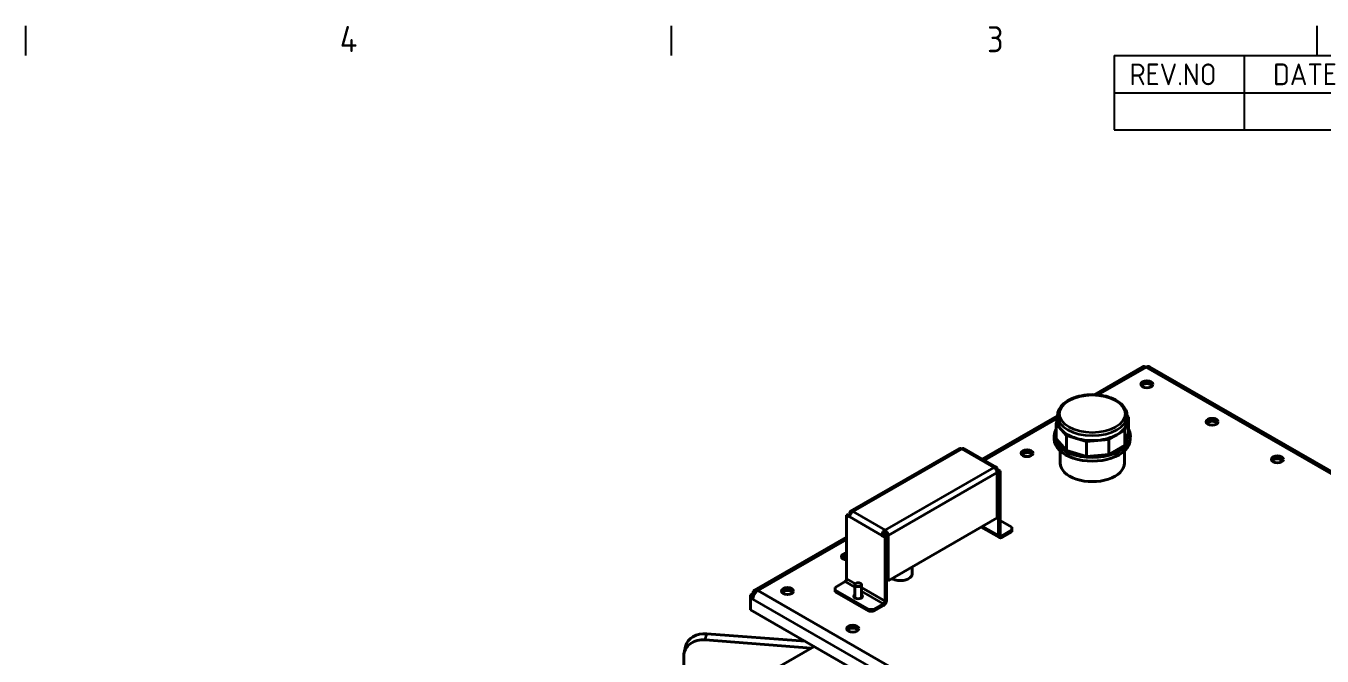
# Model space of a CAD drawing. Header units: millimetres. Extents: x 0 to 4756, y 0 to 3364.
# Drawn here: x 3567 to 4164, y 3007 to 3298 of the extents above; entities that cross this region are included whole.
import ezdxf

# ---------------------------------------------------------------- set-up
doc = ezdxf.new("R2010")
doc.units = ezdxf.units.MM
doc.header["$LTSCALE"] = 4
doc.layers.get('0').update_dxf_attribs({"color": 3, "lineweight": 25})
for name, color, linetype, lineweight in [('가시적인 것(ISO)', 3, 'Continuous', 40), ('가시적인 좁은 것(ISO)', 3, 'Continuous', 35), ('경계(ISO)', 7, 'Continuous', 25), ('기호(ISO)', 5, 'Continuous', 25)]:
    doc.layers.add(name, color=color, linetype=linetype, lineweight=lineweight)
doc.styles.add('ISO ProportionalPSTEK', font='isocp.shx')
doc.styles.add('문자 텍스트_PSTEK_POSCO', font='isocp.shx')

# ---------------------------------------------------------------- blocks, each defined once
blk = doc.blocks.new('경계 Default Border')
at = {"layer": '경계(ISO)'}
for p, q in [((891.75, 821), (891.75, 824.4)), ((966.06, 821), (966.06, 824.4)), ((1040.37, 821), (1040.37, 824.4))]:
    blk.add_line(p, q, dxfattribs=at)
at = {"layer": '경계(ISO)', "color": 2, "char_height": 3, "attachment_point": 7, "style": '문자 텍스트_PSTEK_POSCO'}
for s, insert in [('4', (927.88, 821.4)), ('3', (1002.39, 821.37))]:
    blk.add_mtext(s, dxfattribs=dict(at, insert=insert))
blk = doc.blocks.new('리비전 내역')
at = {"layer": '기호(ISO)'}
for p, q in [((1017, 821), (1169, 821)), ((1017, 821), (1017, 816.72)), ((1032, 821), (1032, 816.72)), ((1017, 816.72), (1169, 816.72)), ((1017, 816.72), (1017, 812.44)), ((1032, 816.72), (1032, 812.44)), ((1017, 812.44), (1169, 812.44))]:
    blk.add_line(p, q, dxfattribs=at)
at = {"layer": '기호(ISO)', "color": 2, "char_height": 2.5, "attachment_point": 7, "style": 'ISO ProportionalPSTEK'}
for s, insert in [('REV.NO', (1018.79, 817.58)), ('DATE', (1035.31, 817.58))]:
    blk.add_mtext(s, dxfattribs=dict(at, insert=insert))

msp = doc.modelspace()

# ---------------------------------------------------------------- linework, layer by layer
at = {"layer": '가시적인 것(ISO)'}
for p, q in [((4081.1677, 3140.5718), (4058.9022, 3127.75)), ((4308.7265, 3011.3686), (4084.3615, 3140.5718)), ((4042.0158, 3118.0258), (4007.3582, 3098.0678)), ((4042.0158, 3116.5397), (4041.3996, 3114.299)), ((4042.0158, 3115.8146), (4042.0158, 3118.1266)), ((4073.8188, 3114.3732), (4074.6321, 3117.3301)), ((4074.0158, 3115.8146), (4074.0158, 3118.1266)), ((4074.6321, 3117.3301), (4074.0158, 3118.0266)), ((4074.6321, 3110.3809), (4074.6321, 3117.3301)), ((4041.3996, 3107.3499), (4041.3996, 3114.299)), ((4041.3996, 3114.299), (4043.7597, 3111.6316)), ((4043.7597, 3111.6316), (4046.1199, 3108.9642)), ((4069.3295, 3109.2994), (4073.0056, 3111.4163)), ((4073.0056, 3111.4163), (4073.8188, 3114.3732)), ((4073.0056, 3104.4672), (4073.0056, 3111.4163)), ((4074.6321, 3110.3809), (4073.0056, 3104.4672)), ((4040.5158, 3107.2303), (4040.5158, 3108.8654)), ((4046.1199, 3102.015), (4041.3996, 3107.3499)), ((4046.1199, 3102.015), (4046.1199, 3108.9642)), ((4046.1199, 3108.9642), (4050.752, 3107.605)), ((4050.752, 3107.605), (4055.3841, 3106.2459)), ((4055.3841, 3106.2459), (4060.5188, 3106.7142)), ((4055.3841, 3099.2967), (4055.3841, 3106.2459)), ((4060.5188, 3106.7142), (4065.6535, 3107.1825)), ((4065.6535, 3107.1825), (4069.3295, 3109.2994)), ((4065.6535, 3100.2334), (4065.6535, 3107.1825)), ((4073.0056, 3104.4672), (4065.6535, 3100.2334)), ((4075.5158, 3107.2303), (4075.5158, 3108.8654)), ((3996.9137, 3102.9329), (3946.7091, 3074.022)), ((4013.7591, 3094.3818), (3998.9098, 3102.9329)), ((4043.2658, 3096.1934), (4043.2658, 3101.8072)), ((4055.3841, 3099.2967), (4046.1199, 3102.015)), ((4065.6535, 3100.2334), (4055.3841, 3099.2967)), ((4072.7658, 3096.1934), (4072.7658, 3101.8072)), ((4013.7629, 3093.2256), (4014.1752, 3093.463)), ((4014.8823, 3092.2414), (4013.9873, 3092.7568)), ((4014.1752, 3093.463), (4015.5894, 3092.6486)), ((4014.1752, 3091.8342), (4014.1752, 3070.9867)), ((4015.5894, 3092.6486), (4014.8823, 3092.2414)), ((4014.8823, 3062.8097), (4014.8823, 3092.2414)), ((4015.5894, 3063.2169), (4015.5894, 3092.6486)), ((3944.8787, 3072.2888), (3945.5859, 3072.696)), ((3946.293, 3071.4744), (3944.8787, 3072.2888)), ((3944.8787, 3042.8571), (3944.8787, 3072.2888)), ((3945.5859, 3072.696), (3946.4175, 3072.2171)), ((3946.293, 3073.1032), (3946.293, 3072.2888)), ((4014.1752, 3070.9867), (3963.9706, 3042.0759)), ((4020.8927, 3066.6749), (4015.5894, 3069.7289)), ((3944.8787, 3062.0882), (3902.4111, 3037.6327)), ((3961.8493, 3063.3305), (3961.1422, 3062.9233)), ((3962.5564, 3062.1089), (3961.1422, 3062.9233)), ((3961.8493, 3063.3305), (3963.2635, 3062.5161)), ((3962.5564, 3064.5552), (3962.5564, 3065.3728)), ((3963.2635, 3062.5161), (3962.5564, 3062.1089)), ((3962.5564, 3062.1089), (3962.5564, 3032.6772)), ((3962.8241, 3062.7691), (3963.2635, 3063.0222)), ((3963.2635, 3062.5161), (3963.2635, 3063.3305)), ((3963.2635, 3033.0844), (3963.2635, 3062.5161)), ((3963.9706, 3042.0759), (3963.9706, 3062.9233)), ((4006.8393, 3066.7623), (4015.2985, 3061.8909)), ((4020.8927, 3065.4533), (4016.2965, 3062.8065)), ((4016.2965, 3061.989), (4020.8927, 3064.6358)), ((4020.8927, 3066.6749), (4020.8927, 3065.4533)), ((4020.8927, 3065.4533), (4020.8927, 3064.6358)), ((3975.1275, 3045.294), (3975.1275, 3048.5007)), ((3939.5754, 3038.9856), (3944.1716, 3041.6324)), ((3939.5754, 3037.764), (3939.5754, 3038.9856)), ((3939.5754, 3037.764), (3955.1318, 3028.8057)), ((3939.5754, 3036.9465), (3939.5754, 3037.764)), ((3948.682, 3034.1518), (3948.682, 3040.2277)), ((3951.682, 3034.1518), (3951.682, 3040.2277)), ((3963.2635, 3042.483), (3963.9706, 3042.0759)), ((3900.6492, 3035.5315), (3901.7452, 3036.1627)), ((3901.7806, 3034.88), (3900.6492, 3035.5315)), ((3900.6492, 3035.5315), (3900.6492, 3034.1878)), ((3901.7806, 3034.8393), (3900.6492, 3034.1878)), ((3901.7452, 3033.5566), (3900.6492, 3034.1878)), ((3900.6492, 3034.1878), (3900.6492, 3028.6285)), ((3901.7452, 3036.1627), (3902.4049, 3035.7828)), ((3902.0459, 3035.0328), (3901.7806, 3034.88)), ((3901.7806, 3034.8393), (3901.7806, 3034.88)), ((3901.7806, 3034.8393), (3901.9445, 3034.7449)), ((3939.5754, 3036.9465), (3955.1318, 3027.9882)), ((4127.2062, 2898.163), (3900.6492, 3028.6285)), ((3957.2531, 3028.8057), (3955.1318, 3028.8057)), ((3955.1318, 3028.8057), (3955.1318, 3027.9882)), ((3955.1318, 3027.9882), (3957.2531, 3027.9882)), ((3957.2531, 3028.8057), (3961.8493, 3031.4525)), ((3957.2531, 3027.9882), (3961.8493, 3030.6349)), ((3957.2531, 3027.9882), (3957.2531, 3028.8057)), ((3928.5951, 3011.0441), (3879.82, 3014.7865)), ((3880.4803, 3017.6406), (3925.7634, 3014.1662)), ((3870.7377, 3011.7192), (3870.0774, 3008.8651)), ((3929.89, 3011.7898), (3872.9306, 2978.9891)), ((3869.9076, 3007.3715), (3869.9076, 2977.2483))]:
    msp.add_line(p, q, dxfattribs=at)
for centre, major_axis, ratio, start_param, end_param in [((4082.7646, 3137.7987), (-1.5969, 2.7731), 0.57809312, 5.49972085, 6.28318531), ((4082.7646, 3137.7987), (1.5969, 2.7731), 0.57809312, 0, 0.78346445), ((4083.1181, 3131.2479), (2.75, 0), 0.5758617, 0.42574759, 2.71584506), ((4083.1181, 3131.2479), (-2.75, 0), 0.5758617, 3.56734024, 5.85743772), ((4058.0158, 3115.8146), (-16, 0), 0.5758617, 0, 0.4712389), ((4058.0158, 3115.8146), (16, 0), 0.5758617, 6.12610567, 6.28318531), ((4113.1702, 3113.9421), (2.75, 0), 0.5758617, 0.42574759, 2.71584506), ((4113.1702, 3113.9421), (-2.75, 0), 0.5758617, 3.56734024, 5.85743772), ((4058.0158, 3108.8654), (-17.5, 0), 0.5758617, 5.96403142, 9.74393184), ((4058.0158, 3115.8146), (16, 0), 0.5758617, 3.61283155, 4.24115008), ((4058.0158, 3115.8146), (16, 0), 0.5758617, 5.49778714, 6.12610567), ((4058.0158, 3107.2303), (17.5, 0), 0.5758617, 3.14159265, 6.28318531), ((4058.0158, 3115.8146), (16, 0), 0.5758617, 4.24115008, 4.86946861), ((4058.0158, 3115.8146), (16, 0), 0.5758617, 4.86946861, 5.49778714), ((3997.9118, 3101.1997), (-0.9981, 1.7332), 0.57809312, 5.49972085, 6.28318531), ((3997.9118, 3101.1997), (0.9981, 1.7332), 0.57809312, 0, 0.78346445), ((4027.9638, 3099.4867), (-2.75, 0), 0.5758617, 3.56734024, 5.85743772), ((4027.9854, 3099.4742), (2.75, 0), 0.5758617, 0.79096283, 2.72093701), ((4143.2222, 3096.6363), (2.75, 0), 0.5758617, 0.42574759, 2.71584506), ((4143.2222, 3096.6363), (-2.75, 0), 0.5758617, 3.56734024, 5.85743772), ((4012.761, 3092.6486), (0.9981, 1.7332), 0.57809312, 5.49585344, 7.06664976), ((4012.761, 3092.6486), (0.9981, -1.7332), 0.57809312, 0.78733187, 2.3581282), ((4058.0158, 3096.1934), (14.75, 0), 0.5758617, 3.14159265, 6.28318531), ((3947.7072, 3072.2888), (-0.9981, 1.7332), 0.57809312, 5.49972085, 7.07051718), ((3947.7072, 3072.2888), (-0.9981, -1.7332), 0.57809312, 3.92505711, 5.49585344), ((3962.5564, 3063.7377), (0.9981, 1.7332), 0.57809312, 0.78346445, 2.35426078), ((3962.5564, 3063.7377), (-0.499, -0.8666), 0.57809312, 3.92505711, 5.49585344), ((3962.5564, 3063.7377), (-0.9981, 1.7332), 0.57809312, 3.92892453, 5.49972085), ((3962.5564, 3063.7377), (-0.499, 0.8666), 0.57809312, 3.92892453, 5.49972085), ((4016.2965, 3063.6241), (-0.9981, -1.7332), 0.57809312, 5.49585344, 7.06664976), ((4016.2965, 3063.6241), (-0.499, -0.8666), 0.57809312, 5.49585344, 7.06664976), ((3945.2323, 3053.1528), (-2.75, 0), 0.5758617, 4.84131068, 7.72505993), ((3945.2323, 3051.8448), (-2.75, 0), 0.5758617, 4.84131068, 5.85743772), ((3945.2539, 3051.8323), (2.75, 0), 0.5758617, 1.70765764, 2.72093701), ((3969.6275, 3045.294), (5.5, 0), 0.5758617, 3.91818408, 6.28318531), ((3904.008, 3034.8597), (-1.5969, 2.7731), 0.57809312, 5.49972085, 6.5469184), ((3944.1716, 3042.4499), (0.499, 0.8666), 0.57809312, 3.92505711, 5.49585344), ((3904.008, 3034.8597), (-1.5969, 2.7731), 0.57809312, 0.2637331, 0.78733187), ((3904.008, 3034.8597), (1.5969, 2.7731), 0.57809312, 1.83066201, 2.35426078), ((3904.008, 3034.8597), (1.5969, 2.7731), 0.57809312, 0.78346445, 1.83066201), ((3917.6551, 3035.9641), (2.75, 0), 0.5758617, 0.42574759, 2.71584506), ((3917.6551, 3035.9641), (-2.75, 0), 0.5758617, 3.56734024, 5.85743772), ((3950.182, 3034.9136), (2, 0), 0.5758617, 2.41885841, 7.00591955), ((3950.182, 3034.0961), (-2, 0), 0.5758617, 5.56045106, 5.9203532), ((3950.182, 3034.0961), (2, 0), 0.5758617, 0.36283211, 0.72273425), ((3961.8493, 3032.27), (0.9981, 1.7332), 0.57809312, 3.92505711, 5.49585344), ((3961.8493, 3032.27), (0.499, 0.8666), 0.57809312, 3.92505711, 5.49585344), ((3947.7072, 3018.6583), (2.75, 0), 0.5758617, 0.42574759, 2.71584506), ((3947.7072, 3018.6583), (-2.75, 0), 0.5758617, 3.56734024, 5.85743772), ((3879.82, 3006.611), (-9.7426, 2.2541), 0.81038575, 4.89773566, 6.46853199), ((3880.4803, 3009.4651), (-9.7426, 2.2541), 0.81038575, 4.89773566, 6.28318531)]:
    msp.add_ellipse(centre, major_axis=major_axis, ratio=ratio, start_param=start_param, end_param=end_param, dxfattribs=at)
for centre, major_axis in [((4083.1181, 3132.556), (2.75, 0)), ((4113.1702, 3115.2502), (2.75, 0)), ((4027.9638, 3100.7947), (2.75, 0)), ((4143.2222, 3097.9444), (2.75, 0)), ((3917.6551, 3037.2722), (2.75, 0)), ((3950.182, 3040.2277), (1.5, 0)), ((3947.7072, 3019.9664), (2.75, 0))]:
    msp.add_ellipse(centre, major_axis=major_axis, ratio=0.5758617, dxfattribs=at)
msp.add_open_spline([(4042.0158, 3118.1266), (4042.0158, 3119.1133), (4042.265, 3120.0965), (4043.2285, 3121.9882), (4043.9684, 3122.8892), (4045.895, 3124.5472), (4047.1124, 3125.2904), (4049.8757, 3126.5102), (4051.4254, 3126.9833), (4054.685, 3127.6124), (4056.3935, 3127.7698), (4059.8041, 3127.7591), (4061.5056, 3127.5917), (4064.7425, 3126.9459), (4066.2771, 3126.467), (4069.0319, 3125.2296), (4070.2507, 3124.4703), (4072.2236, 3122.7277), (4072.9845, 3121.7446), (4073.8234, 3119.8616), (4074.0158, 3118.995), (4074.0158, 3118.1266)], degree=3, knots=[2.04203522, 2.04203522, 2.04203522, 2.04203522, 2.32735105, 2.32735105, 2.63175982, 2.63175982, 2.95884416, 2.95884416, 3.28943878, 3.28943878, 3.61828996, 3.61828996, 3.94634585, 3.94634585, 4.27524541, 4.27524541, 4.60586766, 4.60586766, 4.93250266, 4.93250266, 5.18362788, 5.18362788, 5.18362788, 5.18362788], dxfattribs=at)
at = {"layer": '가시적인 좁은 것(ISO)'}
for p, q in [((4082.7646, 3140.4149), (4060.5838, 3127.6418)), ((4307.1296, 3011.2117), (4082.7646, 3140.4149)), ((4042.0158, 3116.9493), (4008.2929, 3097.5295)), ((3997.9118, 3102.8348), (3947.7072, 3073.9239)), ((4012.761, 3094.2837), (3997.9118, 3102.8348)), ((3962.5564, 3065.3728), (4012.761, 3094.2837)), ((4014.1752, 3091.8342), (3963.9706, 3062.9233)), ((3947.7072, 3073.9239), (3962.5564, 3065.3728)), ((3946.7052, 3072.8658), (3946.293, 3073.1032)), ((3961.1422, 3062.9233), (3946.293, 3071.4744)), ((3963.9706, 3062.9233), (3963.2635, 3063.3305)), ((4007.4289, 3067.1018), (4014.8823, 3062.8097)), ((4014.8823, 3062.8097), (4015.5894, 3063.2169)), ((4015.5894, 3063.2137), (4016.2965, 3062.8065)), ((4016.2965, 3062.8065), (4016.2965, 3061.989)), ((3944.8787, 3061.0117), (3904.008, 3037.4758)), ((3948.682, 3039.035), (3944.1716, 3041.6324)), ((3944.8787, 3042.8571), (3948.8189, 3040.5881)), ((3951.682, 3038.9393), (3962.5564, 3032.6772)), ((4126.1102, 2904.3534), (3901.7452, 3033.5566)), ((3903.0745, 3036.7053), (3902.0484, 3037.2962)), ((3904.008, 3037.4758), (4128.373, 2908.2726)), ((3961.8493, 3031.4525), (3951.682, 3037.3074)), ((3962.5564, 3032.6772), (3963.2635, 3033.0844)), ((3961.8493, 3030.6349), (3961.8493, 3031.4525)), ((3879.82, 3014.7865), (3880.4803, 3017.6406))]:
    msp.add_line(p, q, dxfattribs=at)
msp.add_ellipse((4058.0158, 3118.9409), major_axis=(-15.0894, 0), ratio=0.5758617, dxfattribs=at)
msp.add_ellipse((4058.0158, 3118.1266), major_axis=(-16, 0), ratio=0.5758617, start_param=0, end_param=3.14159265, dxfattribs=at)

# ---------------------------------------------------------------- block references
at = {"xscale": 4, "yscale": 4, "zscale": 4}
msp.add_blockref('경계 Default Border', (0, 0), dxfattribs=at)
at = {"layer": '기호(ISO)', "xscale": 4, "yscale": 4, "zscale": 4}
msp.add_blockref('리비전 내역', (0, 0), dxfattribs=at)

doc.saveas('drawing.dxf')
